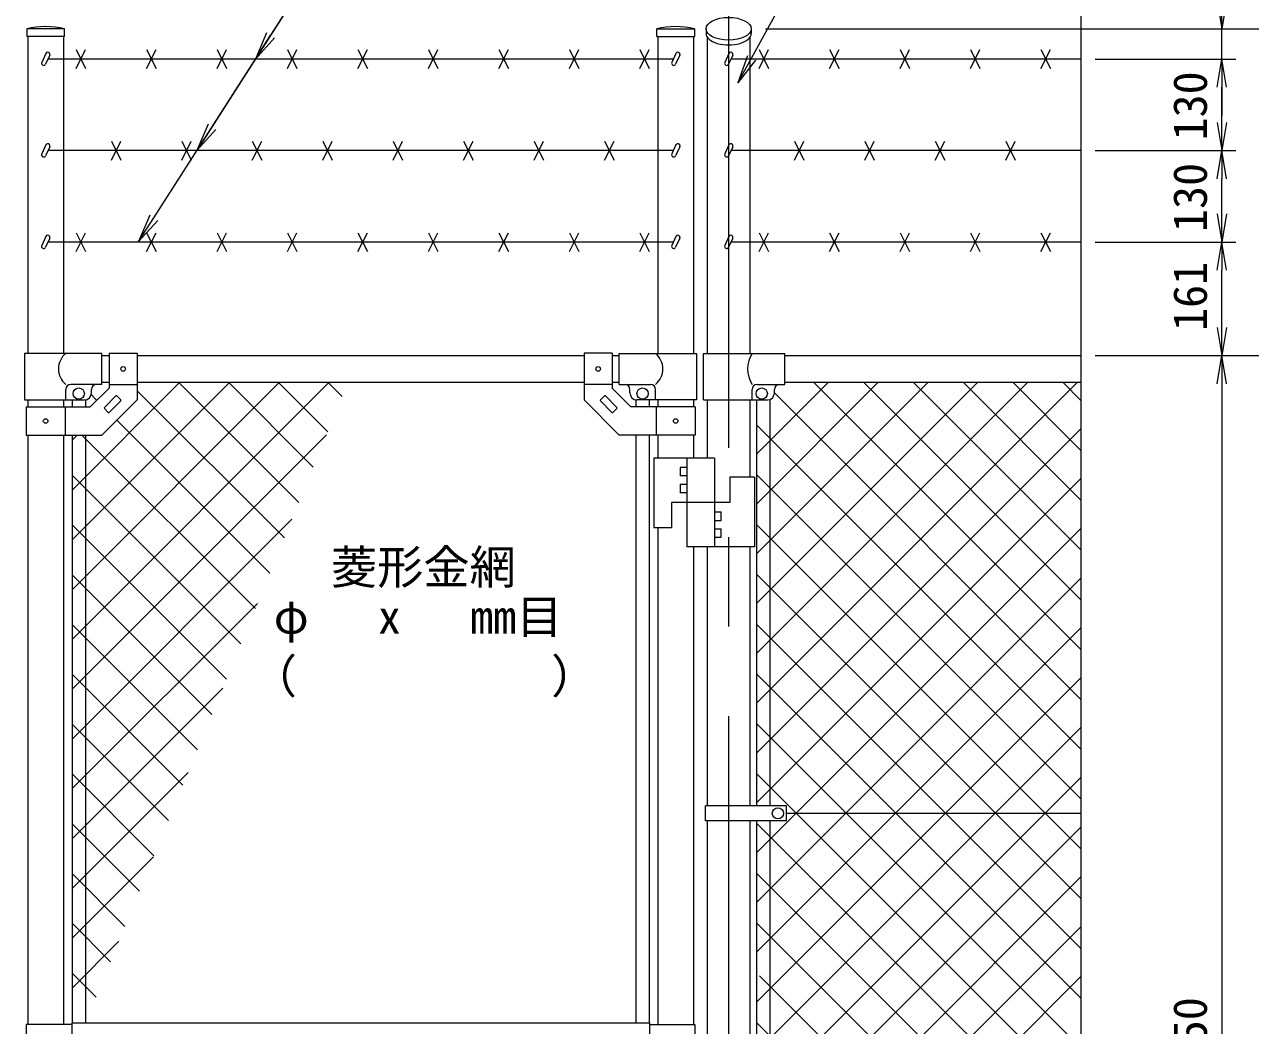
# Model space of a CAD drawing. Units: millimetres, scale not verified. Extents: x -4200 to 4200, y -2970 to 2970.
# Drawn here: x 1485 to 3225, y 240 to 1661 of the extents above; entities that cross this region are included whole.
import ezdxf
from ezdxf.enums import TextEntityAlignment as Align

# ---------------------------------------------------------------- set-up
doc = ezdxf.new("R2010")
doc.units = ezdxf.units.MM
doc.header["$LTSCALE"] = 20
doc.linetypes.add('USER1', pattern=[50.8, 31.75, -6.35, 6.35, -6.35])
for name, color, linetype, lineweight in [('0-0_D-STR-TXT', 7, 'Continuous', 9), ('0-4_D-BMK', 2, 'USER1', 13), ('0-5_D-STR1', 1, 'Continuous', 18), ('0-8_D-STR3', 3, 'Continuous', 13), ('0-9_D-STR-DIM', 7, 'Continuous', 9), ('0-A_0', 7, 'Continuous', 9), ('0-B_D-STR2', 7, 'Continuous', 9)]:
    doc.layers.add(name, color=color, linetype=linetype, lineweight=lineweight)
doc.styles.add('ＭＳ ゴシック', font='')
doc.styles.get('ＭＳ ゴシック').set_extended_font_data('MS Gothic')

# ---------------------------------------------------------------- blocks, each defined once
blk = doc.blocks.new('_Open')
at = {"layer": '0-A_0'}
blk.add_line((-20, 3.33), (0, 0), dxfattribs=at)
blk.add_lwpolyline([(-20, -3.33), (0, 0), (-20, 0)], dxfattribs=at)
blk = doc.blocks.new('MLeader11')
at = {"layer": '0-0_D-STR-TXT'}
blk.add_line((1674.05, 1383.28), (1646.89, 1353.17), dxfattribs=at)
for points in [[(1668.44, 1386.87), (1885.23, 1725.98), (2141.44, 1725.98), (2148.64, 1725.98)], [(1662.82, 1390.46), (1646.89, 1353.17), (1668.44, 1386.87)]]:
    blk.add_lwpolyline(points, dxfattribs=at)
blk = doc.blocks.new('MLeader12')
at = {"layer": '0-0_D-STR-TXT'}
blk.add_line((2522.57, 1610.58), (2497.46, 1578.74), dxfattribs=at)
for points in [[(2516.73, 1613.79), (2658.6, 1871.85), (3185.68, 1871.85), (3192.88, 1871.85)], [(2510.89, 1617.01), (2497.46, 1578.74), (2516.73, 1613.79)]]:
    blk.add_lwpolyline(points, dxfattribs=at)

msp = doc.modelspace()

# ---------------------------------------------------------------- linework, layer by layer
at = {"layer": '0-0_D-STR-TXT'}
for q in [(1730.57, 1484.05), (1813.67, 1614.05)]:
    msp.add_line((1885.23, 1725.98), q, dxfattribs=at)
at = {"layer": '0-4_D-BMK'}
msp.add_line((2484.22, 1695.52), (2484.22, -1188.63), dxfattribs=at)
at = {"layer": '0-5_D-STR1'}
for p, q in [((1541.47, 1655.37), (1488.27, 1655.37)), ((1488.27, 1655.37), (1488.27, 1644.37)), ((1541.47, 1644.37), (1541.47, 1655.37)), ((2382.47, 1655.37), (2435.67, 1655.37)), ((2382.47, 1644.37), (2382.47, 1655.37)), ((2435.67, 1655.37), (2435.67, 1644.37)), ((2452.12, 1655.37), (2452.12, 1648.44)), ((2516.32, 1655.37), (2516.32, 1648.44)), ((1541.47, 1644.37), (1488.27, 1644.37)), ((1489.47, 1644.37), (1489.47, 1194.37)), ((1540.27, 1644.37), (1540.27, 1194.37)), ((2382.47, 1644.37), (2435.67, 1644.37)), ((2383.67, 1644.37), (2383.67, 1194.37)), ((2434.47, 1644.37), (2434.47, 1194.37)), ((2453.97, 1643.07), (2453.97, 1194.37)), ((2514.47, 1643.07), (2514.47, 1194.37)), ((1594.87, 1191.37), (1604.87, 1191.37)), ((1644.87, 1191.37), (2279.07, 1191.37)), ((2319.07, 1191.37), (2329.07, 1191.37)), ((2564.22, 1191.37), (2984.22, 1191.37)), ((1594.87, 1153.37), (1604.87, 1153.37)), ((1644.87, 1153.37), (2279.07, 1153.37)), ((2319.07, 1153.37), (2329.07, 1153.37)), ((2564.22, 1153.37), (2984.22, 1153.37)), ((1489.47, 1128.37), (1489.47, 1118.37)), ((1540.27, 1128.37), (1540.27, 1118.37)), ((2383.67, 1128.37), (2383.67, 1118.37)), ((2434.47, 1128.37), (2434.47, 1118.37)), ((2453.97, 1128.37), (2453.97, 1045.87)), ((2514.47, 1128.37), (2514.47, 1018.87)), ((1489.47, 1078.37), (1489.47, 241.37)), ((1540.27, 1078.37), (1540.27, 241.37)), ((2383.67, 1078.37), (2383.67, 1045.87)), ((2434.47, 1078.37), (2434.47, 1045.87)), ((2383.67, 946.87), (2383.67, 241.37)), ((2434.47, 919.87), (2434.47, 241.37)), ((2453.97, 919.87), (2453.97, 551.87)), ((2514.47, 919.87), (2514.47, 551.87)), ((2453.97, 530.87), (2453.97, -98.13)), ((2514.47, 530.87), (2514.47, -98.13))]:
    msp.add_line(p, q, dxfattribs=at)
for centre in [(1514.87, 1538.94), (2409.07, 1538.94)]:
    msp.add_arc(centre, 119.43, 77.13052, 102.86948, dxfattribs=at)
msp.add_ellipse((2484.22, 1655.37), major_axis=(-32.1, 0), ratio=0.5, dxfattribs=at)
msp.add_ellipse((2484.22, 1648.44), major_axis=(-32.1, 0), ratio=0.5, start_param=6.2831853, end_param=9.424778, dxfattribs=at)
at = {"layer": '0-8_D-STR3'}
for p, q in [((1515.3, 1620.4), (1509.35, 1607.64)), ((1558.16, 1625.78), (1571.57, 1598.95)), ((1558.16, 1598.95), (1571.57, 1625.78)), ((1658.16, 1625.78), (1671.57, 1598.95)), ((1658.16, 1598.95), (1671.57, 1625.78)), ((1758.16, 1625.78), (1771.57, 1598.95)), ((1758.16, 1598.95), (1771.57, 1625.78)), ((1858.16, 1625.78), (1871.57, 1598.95)), ((1858.16, 1598.95), (1871.57, 1625.78)), ((1958.16, 1625.78), (1971.57, 1598.95)), ((1958.16, 1598.95), (1971.57, 1625.78)), ((2058.16, 1625.78), (2071.57, 1598.95)), ((2058.16, 1598.95), (2071.57, 1625.78)), ((2158.16, 1625.78), (2171.57, 1598.95)), ((2158.16, 1598.95), (2171.57, 1625.78)), ((2258.16, 1625.78), (2271.57, 1598.95)), ((2258.16, 1598.95), (2271.57, 1625.78)), ((2358.16, 1625.78), (2371.57, 1598.95)), ((2358.16, 1598.95), (2371.57, 1625.78)), ((2409.5, 1620.4), (2403.55, 1607.64)), ((2484.65, 1620.4), (2478.7, 1607.64)), ((2527.51, 1625.78), (2540.92, 1598.95)), ((2527.51, 1598.95), (2540.92, 1625.78)), ((2627.51, 1625.78), (2640.92, 1598.95)), ((2627.51, 1598.95), (2640.92, 1625.78)), ((2727.51, 1625.78), (2740.92, 1598.95)), ((2727.51, 1598.95), (2740.92, 1625.78)), ((2827.51, 1625.78), (2840.92, 1598.95)), ((2827.51, 1598.95), (2840.92, 1625.78)), ((2927.51, 1625.78), (2940.92, 1598.95)), ((2927.51, 1598.95), (2940.92, 1625.78)), ((1520.74, 1617.86), (1514.79, 1605.1)), ((2405.76, 1612.37), (1518.18, 1612.37)), ((2414.94, 1617.86), (2408.99, 1605.1)), ((2490.09, 1617.86), (2484.14, 1605.1)), ((2984.22, 1612.37), (2487.53, 1612.37)), ((1515.3, 1490.4), (1509.35, 1477.64)), ((1520.74, 1487.86), (1514.79, 1475.1)), ((2405.76, 1482.37), (1518.18, 1482.37)), ((1608.16, 1495.78), (1621.57, 1468.95)), ((1608.16, 1468.95), (1621.57, 1495.78)), ((1708.16, 1495.78), (1721.57, 1468.95)), ((1708.16, 1468.95), (1721.57, 1495.78)), ((1808.16, 1495.78), (1821.57, 1468.95)), ((1808.16, 1468.95), (1821.57, 1495.78)), ((1908.16, 1495.78), (1921.57, 1468.95)), ((1908.16, 1468.95), (1921.57, 1495.78)), ((2008.16, 1495.78), (2021.57, 1468.95)), ((2008.16, 1468.95), (2021.57, 1495.78)), ((2108.16, 1495.78), (2121.57, 1468.95)), ((2108.16, 1468.95), (2121.57, 1495.78)), ((2208.16, 1495.78), (2221.57, 1468.95)), ((2208.16, 1468.95), (2221.57, 1495.78)), ((2308.16, 1495.78), (2321.57, 1468.95)), ((2308.16, 1468.95), (2321.57, 1495.78)), ((2409.5, 1490.4), (2403.55, 1477.64)), ((2414.94, 1487.86), (2408.99, 1475.1)), ((2484.65, 1490.4), (2478.7, 1477.64)), ((2490.09, 1487.86), (2484.14, 1475.1)), ((2984.22, 1482.37), (2487.53, 1482.37)), ((2577.51, 1495.78), (2590.92, 1468.95)), ((2577.51, 1468.95), (2590.92, 1495.78)), ((2677.51, 1495.78), (2690.92, 1468.95)), ((2677.51, 1468.95), (2690.92, 1495.78)), ((2777.51, 1495.78), (2790.92, 1468.95)), ((2777.51, 1468.95), (2790.92, 1495.78)), ((2877.51, 1495.78), (2890.92, 1468.95)), ((2877.51, 1468.95), (2890.92, 1495.78)), ((1515.3, 1360.4), (1509.35, 1347.64)), ((1520.74, 1357.86), (1514.79, 1345.1)), ((1558.16, 1365.78), (1571.57, 1338.95)), ((1558.16, 1338.95), (1571.57, 1365.78)), ((1658.16, 1365.78), (1671.57, 1338.95)), ((1658.16, 1338.95), (1671.57, 1365.78)), ((1758.16, 1365.78), (1771.57, 1338.95)), ((1758.16, 1338.95), (1771.57, 1365.78)), ((1858.16, 1365.78), (1871.57, 1338.95)), ((1858.16, 1338.95), (1871.57, 1365.78)), ((1958.16, 1365.78), (1971.57, 1338.95)), ((1958.16, 1338.95), (1971.57, 1365.78)), ((2058.16, 1365.78), (2071.57, 1338.95)), ((2058.16, 1338.95), (2071.57, 1365.78)), ((2158.16, 1365.78), (2171.57, 1338.95)), ((2158.16, 1338.95), (2171.57, 1365.78)), ((2258.16, 1365.78), (2271.57, 1338.95)), ((2258.16, 1338.95), (2271.57, 1365.78)), ((2358.16, 1365.78), (2371.57, 1338.95)), ((2358.16, 1338.95), (2371.57, 1365.78)), ((2409.5, 1360.4), (2403.55, 1347.64)), ((2414.94, 1357.86), (2408.99, 1345.1)), ((2484.65, 1360.4), (2478.7, 1347.64)), ((2490.09, 1357.86), (2484.14, 1345.1)), ((2527.51, 1365.78), (2540.92, 1338.95)), ((2527.51, 1338.95), (2540.92, 1365.78)), ((2627.51, 1365.78), (2640.92, 1338.95)), ((2627.51, 1338.95), (2640.92, 1365.78)), ((2727.51, 1365.78), (2740.92, 1338.95)), ((2727.51, 1338.95), (2740.92, 1365.78)), ((2827.51, 1365.78), (2840.92, 1338.95)), ((2827.51, 1338.95), (2840.92, 1365.78)), ((2927.51, 1365.78), (2940.92, 1338.95)), ((2927.51, 1338.95), (2940.92, 1365.78)), ((2405.76, 1352.37), (1518.18, 1352.37)), ((2984.22, 1352.37), (2487.53, 1352.37)), ((1594.87, 1194.37), (1484.92, 1194.37)), ((1484.92, 1194.37), (1484.92, 1128.37)), ((1594.87, 1150.37), (1594.87, 1194.37)), ((1604.87, 1194.62), (1604.87, 1144.94)), ((1604.87, 1194.62), (1644.87, 1194.62)), ((1644.87, 1194.62), (1644.87, 1128.37)), ((2279.07, 1194.62), (2279.07, 1128.37)), ((2319.07, 1194.62), (2279.07, 1194.62)), ((2319.07, 1194.62), (2319.07, 1144.94)), ((2329.07, 1194.37), (2438.42, 1194.37)), ((2329.07, 1150.37), (2329.07, 1194.37)), ((2438.42, 1194.37), (2438.42, 1128.37)), ((2448.52, 1194.37), (2564.22, 1194.37)), ((2448.52, 1128.37), (2448.52, 1194.37)), ((2564.22, 1150.37), (2564.22, 1194.37)), ((1594.87, 1150.37), (1550.42, 1150.37)), ((1604.87, 1150.12), (1644.87, 1150.12)), ((2319.07, 1150.12), (2279.07, 1150.12)), ((2329.07, 1150.37), (2373.52, 1150.37)), ((2524.62, 1150.37), (2564.22, 1150.37)), ((1543.42, 1128.37), (1543.42, 1143.37)), ((1578.3, 1118.37), (1604.87, 1144.94)), ((1579.87, 1138.37), (1579.87, 1143.37)), ((1598.2, 1117.77), (1614.46, 1134.03)), ((1615.88, 1134.03), (1621.53, 1128.38)), ((2308.05, 1134.03), (2302.4, 1128.38)), ((2325.73, 1117.77), (2309.47, 1134.03)), ((2345.63, 1118.37), (2319.07, 1144.94)), ((2344.07, 1138.37), (2344.07, 1143.37)), ((2380.52, 1128.37), (2380.52, 1143.37)), ((2517.62, 1128.37), (2517.62, 1143.37)), ((2549.22, 1138.37), (2549.22, 1143.37)), ((1484.92, 1128.37), (1569.87, 1128.37)), ((1487.17, 1118.37), (1578.3, 1118.37)), ((1487.17, 1118.37), (1487.17, 1078.37)), ((1542.57, 1118.37), (1542.57, 1078.37)), ((1552.37, 1128.37), (1552.37, 1118.37)), ((1571.37, 1128.37), (1571.37, 1118.37)), ((1598.2, 1116.36), (1603.85, 1110.7)), ((1605.27, 1110.7), (1621.53, 1126.96)), ((2318.66, 1110.7), (2302.4, 1126.96)), ((2325.73, 1116.36), (2320.08, 1110.7)), ((2436.77, 1118.37), (2345.63, 1118.37)), ((2352.57, 1128.37), (2352.57, 1118.37)), ((2438.42, 1128.37), (2354.07, 1128.37)), ((2371.57, 1128.37), (2371.57, 1118.37)), ((2381.37, 1118.37), (2381.37, 1078.37)), ((2436.77, 1118.37), (2436.77, 1078.37)), ((2448.52, 1128.37), (2539.22, 1128.37)), ((2523.72, 1128.37), (2523.72, 551.87)), ((2542.72, 1129), (2542.72, 551.87)), ((1552.37, 1078.37), (1552.37, 243.87)), ((1571.37, 1078.37), (1571.37, 243.87)), ((2352.57, 1078.37), (2352.57, 243.87)), ((2371.57, 1078.37), (2371.57, 243.87)), ((2463.97, 1045.87), (2377.97, 1045.87)), ((2377.97, 1045.87), (2377.97, 946.87)), ((2424.97, 1045.87), (2424.97, 919.87)), ((2463.97, 1045.87), (2463.97, 919.87)), ((2415.47, 1032.37), (2415.47, 1020.37)), ((2424.97, 1032.37), (2415.47, 1032.37)), ((2424.97, 1020.37), (2415.47, 1020.37)), ((2520.97, 1018.87), (2485.97, 1018.87)), ((2485.97, 1018.87), (2485.97, 982.87)), ((2520.97, 1018.87), (2520.97, 919.87)), ((2415.47, 1008.37), (2415.47, 996.37)), ((2424.97, 1008.37), (2415.47, 1008.37)), ((2424.97, 996.37), (2415.47, 996.37)), ((2485.97, 982.87), (2402.97, 982.87)), ((2402.97, 982.87), (2402.97, 946.87)), ((2463.97, 969.37), (2473.47, 969.37)), ((2463.97, 957.37), (2473.47, 957.37)), ((2473.47, 957.37), (2473.47, 969.37)), ((2402.97, 946.87), (2377.97, 946.87)), ((2463.97, 945.37), (2473.47, 945.37)), ((2473.47, 933.37), (2473.47, 945.37)), ((2463.97, 933.37), (2473.47, 933.37)), ((2520.97, 919.87), (2424.97, 919.87)), ((2451.42, 530.87), (2451.42, 551.87)), ((2566.21, 551.87), (2451.42, 551.87)), ((2566.21, 530.87), (2566.21, 551.87)), ((2566.21, 541.37), (2984.22, 541.37)), ((2566.21, 530.87), (2451.42, 530.87)), ((2523.72, 530.87), (2523.72, -98.13)), ((2542.72, 530.87), (2542.72, -98.13)), ((1551.97, 243.87), (2371.97, 243.87)), ((1551.97, 243.87), (1551.97, 222.87)), ((2371.97, 243.87), (2371.97, 188.87)), ((1487.37, 241.37), (1487.37, 222.87)), ((1551.97, 241.37), (1487.37, 241.37)), ((2371.97, 241.37), (2436.07, 241.37)), ((2436.07, 241.37), (2436.07, 191.37))]:
    msp.add_line(p, q, dxfattribs=at)
for points in [[(1487.17, 1078.37), (1594.87, 1078.37), (1644.87, 1128.37)], [(2436.77, 1078.37), (2329.07, 1078.37), (2279.07, 1128.37)]]:
    msp.add_lwpolyline(points, dxfattribs=at)
for centre, radius in [((1624.87, 1172.37), 3.25), ((2299.07, 1172.37), 3.25), ((1561.87, 1137.37), 8), ((2362.07, 1137.37), 8), ((2531.22, 1137.37), 8), ((1514.87, 1098.37), 3.25), ((2409.07, 1098.37), 3.25), ((2554.21, 541.37), 8)]:
    msp.add_circle(centre, radius, dxfattribs=at)
for centre, radius, start, end in [((1518.02, 1619.13), 3, 334.99524, 154.99707), ((2412.22, 1619.13), 3, 334.99524, 154.99707), ((2487.37, 1619.13), 3, 334.99524, 154.99707), ((1512.07, 1606.37), 3, 154.99707, 334.99524), ((2406.27, 1606.37), 3, 154.99707, 334.99524), ((2481.42, 1606.37), 3, 154.99707, 334.99524), ((1518.02, 1489.13), 3, 334.99524, 154.99707), ((2412.22, 1489.13), 3, 334.99524, 154.99707), ((2487.37, 1489.13), 3, 334.99524, 154.99707), ((1512.07, 1476.37), 3, 154.99707, 334.99524), ((2406.27, 1476.37), 3, 154.99707, 334.99524), ((2481.42, 1476.37), 3, 154.99707, 334.99524), ((1518.02, 1359.13), 3, 334.99524, 154.99707), ((2412.22, 1359.13), 3, 334.99524, 154.99707), ((2487.37, 1359.13), 3, 334.99524, 154.99707), ((1512.07, 1346.37), 3, 154.99707, 334.99524), ((2406.27, 1346.37), 3, 154.99707, 334.99524), ((2481.42, 1346.37), 3, 154.99707, 334.99524), ((1561.61, 1172.37), 28.55, 129.59418, 230.40582), ((2362.32, 1172.37), 28.55, 309.59418, 50.40582), ((2551.83, 1172.37), 40.68, 147.25964, 212.74036), ((1550.42, 1143.37), 7, 90, 180), ((1586.87, 1143.37), 7, 90, 180), ((2337.07, 1143.37), 7, 0, 90), ((2373.52, 1143.37), 7, 0, 90), ((2524.62, 1143.37), 7, 90, 180), ((2556.22, 1143.37), 7, 90, 180), ((1569.87, 1138.37), 10, 270, 0), ((1615.17, 1133.33), 1, 45, 135), ((2308.76, 1133.33), 1, 45, 135), ((2354.07, 1138.37), 10, 180, 270), ((2539.22, 1138.37), 10, 270, 0), ((1598.91, 1117.06), 1, 135, 225), ((1620.83, 1127.67), 1, 315, 45), ((2303.1, 1127.67), 1, 135, 225), ((2325.03, 1117.06), 1, 315, 45), ((1604.56, 1111.41), 1, 225, 315), ((2319.37, 1111.41), 1, 225, 315)]:
    msp.add_arc(centre, radius, start, end, dxfattribs=at)
at = {"layer": '0-9_D-STR-DIM'}
for p, q in [((2984.22, 1695.52), (2984.22, 195.59)), ((2536.32, 1655.32), (3464.22, 1655.32)), ((2536.32, 1655.32), (3204.22, 1655.32)), ((2536.32, 1655.32), (3334.22, 1655.32)), ((3184.22, 1612.37), (3184.22, 1655.32)), ((3004.22, 1612.37), (3204.22, 1612.37)), ((3004.22, 1612.37), (3204.22, 1612.37)), ((3184.22, 1522.37), (3184.22, 1572.37)), ((3184.22, 1572.37), (3184.22, 1532.37)), ((3004.22, 1482.37), (3204.22, 1482.37)), ((3004.22, 1482.37), (3204.22, 1482.37)), ((3184.22, 1392.37), (3184.22, 1442.37)), ((3004.22, 1352.37), (3204.22, 1352.37)), ((3024.22, 1352.37), (3204.22, 1352.37)), ((3184.22, 1231.37), (3184.22, 1312.37)), ((3004.22, 1191.37), (3204.22, 1191.37)), ((3004.22, 1191.37), (3334.22, 1191.37)), ((3024.22, 1191.37), (3204.22, 1191.37)), ((3024.22, 1191.37), (3334.22, 1191.37)), ((3184.22, 1151.37), (3184.22, -718.63))]:
    msp.add_line(p, q, dxfattribs=at)
at = {"layer": '0-B_D-STR2'}
for p, q in [((1552.37, 788.22), (1917.51, 1153.37)), ((1552.37, 858.93), (1846.8, 1153.37)), ((1552.37, 929.64), (1776.09, 1153.37)), ((1552.37, 1000.35), (1705.38, 1153.37)), ((1874.22, 982.63), (1703.49, 1153.37)), ((1894.78, 1032.78), (1774.2, 1153.37)), ((1915.34, 1082.93), (1844.91, 1153.37)), ((1935.9, 1133.09), (1915.62, 1153.37)), ((2523.72, 1051.19), (2625.89, 1153.37)), ((2523.72, 980.48), (2696.6, 1153.37)), ((2523.72, 909.77), (2767.31, 1153.37)), ((2523.72, 839.06), (2838.03, 1153.37)), ((2523.72, 768.35), (2908.74, 1153.37)), ((2523.72, 697.64), (2979.45, 1153.37)), ((2984.22, 773.91), (2604.76, 1153.37)), ((2984.22, 844.62), (2675.47, 1153.37)), ((2984.22, 915.34), (2746.18, 1153.37)), ((2984.22, 986.05), (2816.89, 1153.37)), ((2984.22, 1056.76), (2887.6, 1153.37)), ((2984.22, 1127.47), (2958.32, 1153.37)), ((1587.68, 1127.75), (1579.55, 1135.88)), ((1853.66, 932.48), (1644.87, 1141.28)), ((2984.22, 703.2), (2549.21, 1138.2)), ((1833.1, 882.33), (1615.97, 1099.47)), ((1552.37, 717.51), (1913.64, 1078.78)), ((2984.22, 632.49), (2523.72, 1092.99)), ((2523.72, 626.93), (2984.22, 1087.43)), ((1552.37, 1071.06), (1559.67, 1078.37)), ((1812.54, 832.18), (1566.36, 1078.37)), ((1791.98, 782.03), (1552.37, 1021.65)), ((2984.22, 561.78), (2523.72, 1022.28)), ((2523.72, 556.21), (2984.22, 1016.71)), ((1552.37, 646.8), (1864.51, 958.95)), ((1771.42, 731.88), (1552.37, 950.94)), ((2984.22, 491.07), (2523.72, 951.57)), ((2523.72, 485.5), (2984.22, 946)), ((1750.87, 681.73), (1552.37, 880.23)), ((2984.22, 420.36), (2523.72, 880.86)), ((2523.72, 414.79), (2984.22, 875.29)), ((1553.14, 576.87), (1815.38, 839.11)), ((1730.31, 631.57), (1552.37, 809.51)), ((2984.22, 349.65), (2523.72, 810.15)), ((2523.72, 344.08), (2984.22, 804.58)), ((1709.75, 581.42), (1552.37, 738.8)), ((2984.22, 278.94), (2523.72, 739.44)), ((2523.72, 273.37), (2984.22, 733.87)), ((1552.37, 505.38), (1766.26, 719.27)), ((1689.19, 531.27), (1552.37, 668.09)), ((2984.22, 208.23), (2523.72, 668.73)), ((2523.72, 202.66), (2984.22, 663.16)), ((1552.37, 434.67), (1717.13, 599.43)), ((1668.63, 481.12), (1552.37, 597.38)), ((2960.44, 161.29), (2523.72, 598.02)), ((2523.72, 131.95), (2984.22, 592.45)), ((1648.07, 430.97), (1552.37, 526.67)), ((2984.22, 66.81), (2523.72, 527.31)), ((2523.72, 61.24), (2984.22, 521.74)), ((1552.37, 363.96), (1668, 479.59)), ((1627.51, 380.82), (1552.37, 455.96)), ((2984.22, -3.9), (2524.24, 456.07)), ((2523.72, -9.47), (2984.22, 451.03)), ((1606.95, 330.67), (1552.37, 385.25)), ((2984.22, -74.61), (2523.72, 385.89)), ((2523.72, -80.18), (2984.22, 380.32)), ((1552.37, 293.25), (1618.87, 359.75)), ((1586.39, 280.52), (1552.37, 314.54)), ((2984.22, -145.32), (2528.04, 310.85)), ((2566.21, -108.4), (2984.22, 309.61)), ((2984.22, -216.04), (2523.72, 244.46))]:
    msp.add_line(p, q, dxfattribs=at)

# ---------------------------------------------------------------- block references
at = {"layer": '0-0_D-STR-TXT'}
for name in ['MLeader12', 'MLeader11']:
    msp.add_blockref(name, (0, 0), dxfattribs=at)
at = {"layer": '0-0_D-STR-TXT', "xscale": 2, "yscale": 2, "rotation": 237.40939}
for p in [(1812.6, 1612.37), (1729.49, 1482.37)]:
    msp.add_blockref('_Open', p, dxfattribs=at)
at = {"layer": '0-9_D-STR-DIM', "xscale": 2, "yscale": 2}
for p, rotation in [((3184.22, 1655.32), 270), ((3184.22, 1612.37), 90), ((3184.22, 1612.37), 90), ((3184.22, 1482.37), 270), ((3184.22, 1482.37), 90), ((3184.22, 1352.37), 270), ((3184.22, 1352.37), 90), ((3184.22, 1191.37), 270), ((3184.22, 1191.37), 90)]:
    msp.add_blockref('_Open', p, dxfattribs=dict(at, rotation=rotation))

# ---------------------------------------------------------------- texts
at = {"layer": '0-0_D-STR-TXT', "style": 'ＭＳ ゴシック'}
for s, p in [('菱形金網', (1919.81, 852.56)), ('φ   x   mm目', (1838.59, 782.12)), ('（\u3000\u3000   \u3000\u3000）', (1806.1, 697.65))]:
    msp.add_text(s, height=48.09, dxfattribs=at).set_placement(p, align=Align.BOTTOM_LEFT)
at = {"layer": '0-9_D-STR-DIM', "style": 'ＭＳ ゴシック'}
for s, p in [('130', (3177.47, 1496.72)), ('130', (3177.47, 1366.72)), ('161', (3177.47, 1226.29)), ('1950', (3177.47, 149.47))]:
    msp.add_text(s, height=48.09, rotation=90, dxfattribs=at).set_placement(p, align=Align.BOTTOM_LEFT)

doc.saveas('drawing.dxf')
